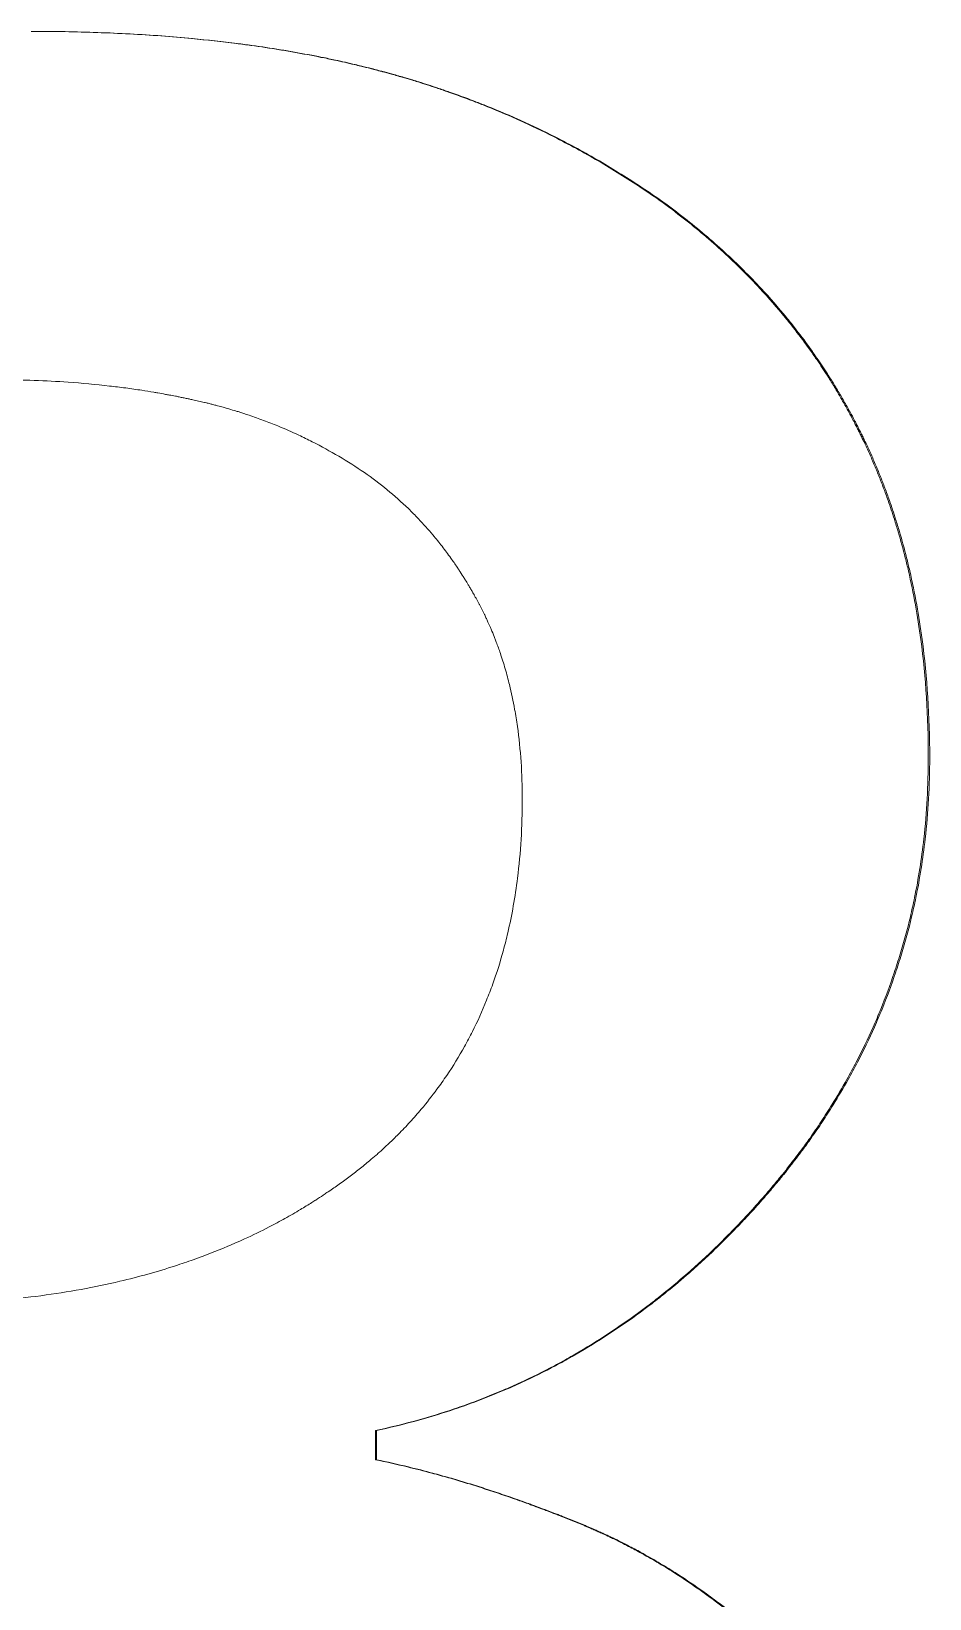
# Model space of a CAD drawing. Header units: millimetres. Extents: x 0 to 8410, y 0 to 5940.
# Drawn here: x 595.969 to 596.716, y 4860.45 to 4861.753 of the extents above; entities that cross this region are included whole.
import ezdxf

# ---------------------------------------------------------------- set-up
doc = ezdxf.new("R2010")
doc.units = ezdxf.units.MM
doc.header["$LTSCALE"] = 10
doc.layers.add('가시적인 것(ISO)', color=3, linetype='Continuous', lineweight=5, true_color=0x00ff00)

msp = doc.modelspace()

# ---------------------------------------------------------------- linework, layer by layer
at = {"layer": '가시적인 것(ISO)'}
for p, q in [((596.4936, 4861.6107), (596.4945, 4861.6107)), ((596.2556, 4860.5896), (596.2564, 4860.5896)), ((596.2564, 4860.5896), (596.2564, 4860.5653)), ((596.2556, 4860.5653), (596.2564, 4860.5653))]:
    msp.add_line(p, q, dxfattribs=at)
for points, knots in [([(595.9694, 4861.7525), (595.9881, 4861.7525), (596.0063, 4861.7522), (596.0242, 4861.7515), (596.0423, 4861.7509), (596.0599, 4861.75), (596.0771, 4861.7487), (596.0858, 4861.748), (596.0943, 4861.7473), (596.1027, 4861.7465), (596.1153, 4861.7453), (596.1277, 4861.744), (596.1399, 4861.7424), (596.144, 4861.7419), (596.148, 4861.7413), (596.152, 4861.7408), (596.16, 4861.7397), (596.1679, 4861.7385), (596.1758, 4861.7372), (596.1797, 4861.7366), (596.1835, 4861.7359), (596.1874, 4861.7352), (596.1951, 4861.7339), (596.2027, 4861.7324), (596.2102, 4861.7309), (596.214, 4861.7302), (596.2177, 4861.7294), (596.2214, 4861.7286), (596.227, 4861.7274), (596.2325, 4861.7261), (596.2379, 4861.7249), (596.2397, 4861.7244), (596.2416, 4861.724), (596.2434, 4861.7236), (596.2461, 4861.7229), (596.2488, 4861.7222), (596.2514, 4861.7216), (596.2523, 4861.7213), (596.2532, 4861.7211), (596.2541, 4861.7209), (596.2559, 4861.7204), (596.2576, 4861.7199), (596.2594, 4861.7195), (596.2603, 4861.7192), (596.2612, 4861.719), (596.2621, 4861.7188), (596.2634, 4861.7184), (596.2647, 4861.7181), (596.266, 4861.7177), (596.2673, 4861.7173), (596.2686, 4861.717), (596.2699, 4861.7166), (596.2717, 4861.7161), (596.2734, 4861.7156), (596.2752, 4861.7151), (596.276, 4861.7149), (596.2769, 4861.7146), (596.2778, 4861.7144), (596.2804, 4861.7136), (596.283, 4861.7128), (596.2855, 4861.7121), (596.2873, 4861.7115), (596.289, 4861.711), (596.2907, 4861.7105), (596.2959, 4861.7089), (596.301, 4861.7072), (596.3061, 4861.7055), (596.3095, 4861.7044), (596.3128, 4861.7032), (596.3162, 4861.702), (596.323, 4861.6997), (596.3296, 4861.6972), (596.3363, 4861.6947), (596.3396, 4861.6934), (596.3429, 4861.6921), (596.3462, 4861.6908), (596.3527, 4861.6882), (596.3593, 4861.6855), (596.3657, 4861.6827), (596.369, 4861.6813), (596.3722, 4861.6799), (596.3754, 4861.6784), (596.385, 4861.6741), (596.3945, 4861.6695), (596.4039, 4861.6648), (596.4101, 4861.6616), (596.4163, 4861.6584), (596.4225, 4861.655), (596.4347, 4861.6484), (596.4468, 4861.6413), (596.4587, 4861.6339), (596.4705, 4861.6265), (596.4821, 4861.6188), (596.4936, 4861.6107)], [0.00178, 0.00178, 0.00178, 0.00178, 0.166667, 0.166667, 0.166667, 0.333333, 0.333333, 0.333333, 0.416667, 0.416667, 0.416667, 0.541667, 0.541667, 0.541667, 0.583333, 0.583333, 0.583333, 0.666667, 0.666667, 0.666667, 0.708333, 0.708333, 0.708333, 0.791667, 0.791667, 0.791667, 0.833333, 0.833333, 0.833333, 0.895833, 0.895833, 0.895833, 0.916667, 0.916667, 0.916667, 0.947917, 0.947917, 0.947917, 0.958333, 0.958333, 0.958333, 0.979167, 0.979167, 0.979167, 0.989583, 0.989583, 0.989583, 1.005208, 1.005208, 1.005208, 1.020833, 1.020833, 1.020833, 1.041667, 1.041667, 1.041667, 1.052083, 1.052083, 1.052083, 1.083333, 1.083333, 1.083333, 1.104167, 1.104167, 1.104167, 1.166667, 1.166667, 1.166667, 1.208333, 1.208333, 1.208333, 1.291667, 1.291667, 1.291667, 1.333333, 1.333333, 1.333333, 1.416667, 1.416667, 1.416667, 1.458333, 1.458333, 1.458333, 1.583333, 1.583333, 1.583333, 1.666667, 1.666667, 1.666667, 1.833333, 1.833333, 1.833333, 2, 2, 2, 2]), ([(595.9694, 4861.7525), (595.9883, 4861.7525), (596.0068, 4861.7522), (596.0248, 4861.7515), (596.0429, 4861.7509), (596.0606, 4861.75), (596.0778, 4861.7487), (596.0865, 4861.748), (596.095, 4861.7473), (596.1034, 4861.7465), (596.116, 4861.7453), (596.1285, 4861.744), (596.1406, 4861.7424), (596.1447, 4861.7419), (596.1487, 4861.7413), (596.1527, 4861.7408), (596.1608, 4861.7397), (596.1687, 4861.7385), (596.1765, 4861.7372), (596.1804, 4861.7366), (596.1843, 4861.7359), (596.1882, 4861.7352), (596.1959, 4861.7339), (596.2035, 4861.7324), (596.211, 4861.7309), (596.2148, 4861.7302), (596.2185, 4861.7294), (596.2222, 4861.7286), (596.2278, 4861.7274), (596.2333, 4861.7261), (596.2387, 4861.7249), (596.2405, 4861.7244), (596.2424, 4861.724), (596.2442, 4861.7236), (596.2469, 4861.7229), (596.2495, 4861.7222), (596.2522, 4861.7216), (596.2531, 4861.7213), (596.254, 4861.7211), (596.2549, 4861.7209), (596.2567, 4861.7204), (596.2584, 4861.7199), (596.2602, 4861.7195), (596.2611, 4861.7192), (596.262, 4861.719), (596.2629, 4861.7188), (596.2642, 4861.7184), (596.2655, 4861.7181), (596.2668, 4861.7177), (596.2681, 4861.7173), (596.2694, 4861.717), (596.2707, 4861.7166), (596.2725, 4861.7161), (596.2742, 4861.7156), (596.276, 4861.7151), (596.2768, 4861.7149), (596.2777, 4861.7146), (596.2786, 4861.7144), (596.2812, 4861.7136), (596.2838, 4861.7128), (596.2864, 4861.7121), (596.2881, 4861.7115), (596.2898, 4861.711), (596.2915, 4861.7105), (596.2967, 4861.7089), (596.3018, 4861.7072), (596.3069, 4861.7055), (596.3103, 4861.7044), (596.3137, 4861.7032), (596.3171, 4861.702), (596.3238, 4861.6997), (596.3305, 4861.6972), (596.3371, 4861.6947), (596.3404, 4861.6934), (596.3437, 4861.6921), (596.347, 4861.6908), (596.3536, 4861.6882), (596.3601, 4861.6855), (596.3666, 4861.6827), (596.3698, 4861.6813), (596.3731, 4861.6799), (596.3763, 4861.6784), (596.3859, 4861.6741), (596.3954, 4861.6695), (596.4048, 4861.6648), (596.411, 4861.6616), (596.4172, 4861.6584), (596.4234, 4861.655), (596.4357, 4861.6484), (596.4477, 4861.6413), (596.4596, 4861.6339), (596.4715, 4861.6265), (596.4831, 4861.6188), (596.4945, 4861.6107)], [0, 0, 0, 0, 0.166667, 0.166667, 0.166667, 0.333333, 0.333333, 0.333333, 0.416667, 0.416667, 0.416667, 0.541667, 0.541667, 0.541667, 0.583333, 0.583333, 0.583333, 0.666667, 0.666667, 0.666667, 0.708333, 0.708333, 0.708333, 0.791667, 0.791667, 0.791667, 0.833333, 0.833333, 0.833333, 0.895833, 0.895833, 0.895833, 0.916667, 0.916667, 0.916667, 0.947917, 0.947917, 0.947917, 0.958333, 0.958333, 0.958333, 0.979167, 0.979167, 0.979167, 0.989583, 0.989583, 0.989583, 1.005208, 1.005208, 1.005208, 1.020833, 1.020833, 1.020833, 1.041667, 1.041667, 1.041667, 1.052083, 1.052083, 1.052083, 1.083333, 1.083333, 1.083333, 1.104167, 1.104167, 1.104167, 1.166667, 1.166667, 1.166667, 1.208333, 1.208333, 1.208333, 1.291667, 1.291667, 1.291667, 1.333333, 1.333333, 1.333333, 1.416667, 1.416667, 1.416667, 1.458333, 1.458333, 1.458333, 1.583333, 1.583333, 1.583333, 1.666667, 1.666667, 1.666667, 1.833333, 1.833333, 1.833333, 2, 2, 2, 2]), ([(596.4936, 4861.6107), (596.5056, 4861.6019), (596.5173, 4861.5928), (596.5284, 4861.5834), (596.5395, 4861.5739), (596.5501, 4861.5642), (596.5603, 4861.5541), (596.5653, 4861.549), (596.5703, 4861.5439), (596.5751, 4861.5387), (596.5824, 4861.5309), (596.5893, 4861.5229), (596.596, 4861.5147), (596.5983, 4861.512), (596.6005, 4861.5092), (596.6026, 4861.5064), (596.607, 4861.5009), (596.6112, 4861.4953), (596.6153, 4861.4896), (596.6174, 4861.4867), (596.6194, 4861.4839), (596.6214, 4861.481), (596.6244, 4861.4766), (596.6273, 4861.4722), (596.6301, 4861.4678), (596.6311, 4861.4663), (596.632, 4861.4649), (596.6329, 4861.4634), (596.6348, 4861.4604), (596.6366, 4861.4574), (596.6385, 4861.4544), (596.6394, 4861.4529), (596.6403, 4861.4514), (596.6411, 4861.4498), (596.6429, 4861.4468), (596.6447, 4861.4437), (596.6464, 4861.4407), (596.6472, 4861.4391), (596.6481, 4861.4376), (596.6489, 4861.436), (596.6502, 4861.4337), (596.6515, 4861.4314), (596.6527, 4861.429), (596.6531, 4861.4283), (596.6535, 4861.4275), (596.6539, 4861.4267), (596.6545, 4861.4255), (596.6551, 4861.4243), (596.6557, 4861.4231), (596.6563, 4861.422), (596.6569, 4861.4208), (596.6575, 4861.4196), (596.6581, 4861.4184), (596.6587, 4861.4172), (596.6593, 4861.416), (596.6599, 4861.4148), (596.6604, 4861.4136), (596.661, 4861.4124), (596.6618, 4861.4108), (596.6625, 4861.4092), (596.6633, 4861.4076), (596.6637, 4861.4068), (596.664, 4861.406), (596.6644, 4861.4052), (596.6655, 4861.4028), (596.6666, 4861.4003), (596.6677, 4861.3979), (596.6684, 4861.3962), (596.6691, 4861.3946), (596.6698, 4861.3929), (596.6712, 4861.3896), (596.6726, 4861.3863), (596.6739, 4861.383), (596.6746, 4861.3813), (596.6753, 4861.3796), (596.6759, 4861.378), (596.6772, 4861.3746), (596.6785, 4861.3712), (596.6797, 4861.3678), (596.6804, 4861.3661), (596.681, 4861.3644), (596.6816, 4861.3627), (596.6834, 4861.3575), (596.6851, 4861.3523), (596.6868, 4861.3471), (596.6879, 4861.3436), (596.689, 4861.3401), (596.69, 4861.3365), (596.6921, 4861.3294), (596.694, 4861.3222), (596.6959, 4861.315), (596.6968, 4861.3113), (596.6977, 4861.3077), (596.6985, 4861.304), (596.7028, 4861.2856), (596.7062, 4861.2666), (596.7088, 4861.247), (596.713, 4861.2157), (596.715, 4861.183), (596.715, 4861.1488)], [0, 0, 0, 0, 0.166667, 0.166667, 0.166667, 0.333333, 0.333333, 0.333333, 0.416667, 0.416667, 0.416667, 0.541667, 0.541667, 0.541667, 0.583333, 0.583333, 0.583333, 0.666667, 0.666667, 0.666667, 0.708333, 0.708333, 0.708333, 0.770833, 0.770833, 0.770833, 0.791667, 0.791667, 0.791667, 0.833333, 0.833333, 0.833333, 0.854167, 0.854167, 0.854167, 0.895833, 0.895833, 0.895833, 0.916667, 0.916667, 0.916667, 0.947917, 0.947917, 0.947917, 0.958333, 0.958333, 0.958333, 0.973958, 0.973958, 0.973958, 0.989583, 0.989583, 0.989583, 1.005208, 1.005208, 1.005208, 1.020833, 1.020833, 1.020833, 1.041667, 1.041667, 1.041667, 1.052083, 1.052083, 1.052083, 1.083333, 1.083333, 1.083333, 1.104167, 1.104167, 1.104167, 1.145833, 1.145833, 1.145833, 1.166667, 1.166667, 1.166667, 1.208333, 1.208333, 1.208333, 1.229167, 1.229167, 1.229167, 1.291667, 1.291667, 1.291667, 1.333333, 1.333333, 1.333333, 1.416667, 1.416667, 1.416667, 1.458333, 1.458333, 1.458333, 1.666667, 1.666667, 1.666667, 2, 2, 2, 2]), ([(596.4945, 4861.6107), (596.5066, 4861.6019), (596.5182, 4861.5928), (596.5294, 4861.5834), (596.5405, 4861.5739), (596.5511, 4861.5642), (596.5613, 4861.5541), (596.5664, 4861.549), (596.5713, 4861.5439), (596.5761, 4861.5387), (596.5834, 4861.5309), (596.5904, 4861.5229), (596.5971, 4861.5147), (596.5993, 4861.512), (596.6015, 4861.5092), (596.6037, 4861.5064), (596.608, 4861.5009), (596.6123, 4861.4953), (596.6164, 4861.4896), (596.6184, 4861.4867), (596.6204, 4861.4839), (596.6224, 4861.481), (596.6254, 4861.4766), (596.6283, 4861.4722), (596.6312, 4861.4678), (596.6321, 4861.4663), (596.6331, 4861.4649), (596.634, 4861.4634), (596.6359, 4861.4604), (596.6377, 4861.4574), (596.6395, 4861.4544), (596.6404, 4861.4529), (596.6413, 4861.4514), (596.6422, 4861.4498), (596.644, 4861.4468), (596.6457, 4861.4437), (596.6475, 4861.4407), (596.6483, 4861.4391), (596.6492, 4861.4376), (596.65, 4861.436), (596.6513, 4861.4337), (596.6525, 4861.4314), (596.6538, 4861.429), (596.6542, 4861.4283), (596.6546, 4861.4275), (596.655, 4861.4267), (596.6556, 4861.4255), (596.6562, 4861.4243), (596.6568, 4861.4231), (596.6574, 4861.422), (596.658, 4861.4208), (596.6586, 4861.4196), (596.6592, 4861.4184), (596.6598, 4861.4172), (596.6604, 4861.416), (596.6609, 4861.4148), (596.6615, 4861.4136), (596.6621, 4861.4124), (596.6629, 4861.4108), (596.6636, 4861.4092), (596.6644, 4861.4076), (596.6648, 4861.4068), (596.6651, 4861.406), (596.6655, 4861.4052), (596.6666, 4861.4028), (596.6677, 4861.4003), (596.6688, 4861.3979), (596.6695, 4861.3962), (596.6702, 4861.3946), (596.6709, 4861.3929), (596.6723, 4861.3896), (596.6737, 4861.3863), (596.675, 4861.383), (596.6757, 4861.3813), (596.6764, 4861.3796), (596.677, 4861.378), (596.6783, 4861.3746), (596.6796, 4861.3712), (596.6808, 4861.3678), (596.6814, 4861.3661), (596.6821, 4861.3644), (596.6827, 4861.3627), (596.6845, 4861.3575), (596.6862, 4861.3523), (596.6879, 4861.3471), (596.689, 4861.3436), (596.6901, 4861.3401), (596.6911, 4861.3365), (596.6932, 4861.3294), (596.6952, 4861.3222), (596.697, 4861.315), (596.6979, 4861.3113), (596.6988, 4861.3077), (596.6996, 4861.304), (596.7039, 4861.2856), (596.7073, 4861.2666), (596.7099, 4861.247), (596.7141, 4861.2157), (596.7162, 4861.183), (596.7162, 4861.1488)], [0, 0, 0, 0, 0.166667, 0.166667, 0.166667, 0.333333, 0.333333, 0.333333, 0.416667, 0.416667, 0.416667, 0.541667, 0.541667, 0.541667, 0.583333, 0.583333, 0.583333, 0.666667, 0.666667, 0.666667, 0.708333, 0.708333, 0.708333, 0.770833, 0.770833, 0.770833, 0.791667, 0.791667, 0.791667, 0.833333, 0.833333, 0.833333, 0.854167, 0.854167, 0.854167, 0.895833, 0.895833, 0.895833, 0.916667, 0.916667, 0.916667, 0.947917, 0.947917, 0.947917, 0.958333, 0.958333, 0.958333, 0.973958, 0.973958, 0.973958, 0.989583, 0.989583, 0.989583, 1.005208, 1.005208, 1.005208, 1.020833, 1.020833, 1.020833, 1.041667, 1.041667, 1.041667, 1.052083, 1.052083, 1.052083, 1.083333, 1.083333, 1.083333, 1.104167, 1.104167, 1.104167, 1.145833, 1.145833, 1.145833, 1.166667, 1.166667, 1.166667, 1.208333, 1.208333, 1.208333, 1.229167, 1.229167, 1.229167, 1.291667, 1.291667, 1.291667, 1.333333, 1.333333, 1.333333, 1.416667, 1.416667, 1.416667, 1.458333, 1.458333, 1.458333, 1.666667, 1.666667, 1.666667, 2, 2, 2, 2]), ([(596.2463, 4861.3858), (596.2394, 4861.3905), (596.2323, 4861.395), (596.225, 4861.3993), (596.2178, 4861.4035), (596.2105, 4861.4076), (596.203, 4861.4114), (596.1993, 4861.4133), (596.1955, 4861.4151), (596.1917, 4861.4169), (596.186, 4861.4195), (596.1802, 4861.4221), (596.1743, 4861.4245), (596.1724, 4861.4253), (596.1704, 4861.4261), (596.1684, 4861.4268), (596.1645, 4861.4284), (596.1605, 4861.4299), (596.1565, 4861.4313), (596.1545, 4861.432), (596.1525, 4861.4327), (596.1505, 4861.4334), (596.1475, 4861.4344), (596.1444, 4861.4354), (596.1414, 4861.4364), (596.1403, 4861.4367), (596.1393, 4861.437), (596.1383, 4861.4373), (596.1362, 4861.4379), (596.1342, 4861.4385), (596.1321, 4861.4391), (596.1311, 4861.4394), (596.13, 4861.4397), (596.129, 4861.44), (596.1274, 4861.4404), (596.1259, 4861.4409), (596.1243, 4861.4413), (596.1238, 4861.4414), (596.1233, 4861.4416), (596.1228, 4861.4417), (596.1217, 4861.442), (596.1207, 4861.4423), (596.1196, 4861.4425), (596.1191, 4861.4427), (596.1186, 4861.4428), (596.118, 4861.4429), (596.117, 4861.4432), (596.1159, 4861.4435), (596.1149, 4861.4437), (596.1143, 4861.4438), (596.1138, 4861.444), (596.1133, 4861.4441), (596.1125, 4861.4443), (596.1117, 4861.4445), (596.1109, 4861.4447), (596.1101, 4861.4448), (596.1093, 4861.445), (596.1085, 4861.4452), (596.1077, 4861.4454), (596.1069, 4861.4456), (596.1061, 4861.4458), (596.1053, 4861.4459), (596.1045, 4861.4461), (596.1037, 4861.4463), (596.1026, 4861.4465), (596.1016, 4861.4467), (596.1005, 4861.447), (596.1, 4861.4471), (596.0994, 4861.4472), (596.0989, 4861.4473), (596.0978, 4861.4475), (596.0967, 4861.4478), (596.0957, 4861.448), (596.0951, 4861.4481), (596.0946, 4861.4482), (596.094, 4861.4483), (596.093, 4861.4485), (596.0919, 4861.4488), (596.0908, 4861.449), (596.0903, 4861.4491), (596.0897, 4861.4492), (596.0892, 4861.4493), (596.0876, 4861.4496), (596.0859, 4861.4499), (596.0843, 4861.4502), (596.0832, 4861.4504), (596.0821, 4861.4506), (596.081, 4861.4508), (596.0788, 4861.4512), (596.0767, 4861.4516), (596.0745, 4861.452), (596.0734, 4861.4522), (596.0723, 4861.4524), (596.0712, 4861.4526), (596.0679, 4861.4531), (596.0646, 4861.4536), (596.0612, 4861.4542), (596.059, 4861.4545), (596.0568, 4861.4548), (596.0546, 4861.4551), (596.0501, 4861.4558), (596.0456, 4861.4564), (596.0411, 4861.4569), (596.0389, 4861.4572), (596.0366, 4861.4575), (596.0344, 4861.4577), (596.0231, 4861.459), (596.0116, 4861.4601), (596, 4861.4609), (595.9814, 4861.4622), (595.9625, 4861.4628), (595.9431, 4861.4628)], [0, 0, 0, 0, 0.166667, 0.166667, 0.166667, 0.333333, 0.333333, 0.333333, 0.416667, 0.416667, 0.416667, 0.541667, 0.541667, 0.541667, 0.583333, 0.583333, 0.583333, 0.666667, 0.666667, 0.666667, 0.708333, 0.708333, 0.708333, 0.770833, 0.770833, 0.770833, 0.791667, 0.791667, 0.791667, 0.833333, 0.833333, 0.833333, 0.854167, 0.854167, 0.854167, 0.885417, 0.885417, 0.885417, 0.895833, 0.895833, 0.895833, 0.916667, 0.916667, 0.916667, 0.927083, 0.927083, 0.927083, 0.947917, 0.947917, 0.947917, 0.958333, 0.958333, 0.958333, 0.973958, 0.973958, 0.973958, 0.989583, 0.989583, 0.989583, 1.005208, 1.005208, 1.005208, 1.020833, 1.020833, 1.020833, 1.041667, 1.041667, 1.041667, 1.052083, 1.052083, 1.052083, 1.072917, 1.072917, 1.072917, 1.083333, 1.083333, 1.083333, 1.104167, 1.104167, 1.104167, 1.114583, 1.114583, 1.114583, 1.145833, 1.145833, 1.145833, 1.166667, 1.166667, 1.166667, 1.208333, 1.208333, 1.208333, 1.229167, 1.229167, 1.229167, 1.291667, 1.291667, 1.291667, 1.333333, 1.333333, 1.333333, 1.416667, 1.416667, 1.416667, 1.458333, 1.458333, 1.458333, 1.666667, 1.666667, 1.666667, 2, 2, 2, 2]), ([(596.3775, 4861.1143), (596.3775, 4861.1249), (596.3772, 4861.1352), (596.3765, 4861.1453), (596.3758, 4861.1554), (596.3748, 4861.1652), (596.3735, 4861.1748), (596.3728, 4861.1796), (596.3721, 4861.1843), (596.3712, 4861.1889), (596.37, 4861.1959), (596.3685, 4861.2028), (596.3669, 4861.2095), (596.3663, 4861.2117), (596.3658, 4861.2139), (596.3652, 4861.2161), (596.364, 4861.2205), (596.3627, 4861.2249), (596.3614, 4861.2291), (596.3607, 4861.2313), (596.36, 4861.2334), (596.3593, 4861.2355), (596.3582, 4861.2387), (596.3571, 4861.2418), (596.3559, 4861.2449), (596.3556, 4861.2459), (596.3552, 4861.2469), (596.3548, 4861.248), (596.354, 4861.25), (596.3531, 4861.252), (596.3523, 4861.254), (596.3519, 4861.255), (596.3515, 4861.256), (596.351, 4861.257), (596.3504, 4861.2585), (596.3497, 4861.26), (596.349, 4861.2615), (596.3488, 4861.262), (596.3486, 4861.2625), (596.3484, 4861.263), (596.3479, 4861.264), (596.3475, 4861.2649), (596.347, 4861.2659), (596.3468, 4861.2664), (596.3465, 4861.2669), (596.3463, 4861.2674), (596.346, 4861.2681), (596.3456, 4861.2688), (596.3452, 4861.2696), (596.3449, 4861.2703), (596.3445, 4861.271), (596.3442, 4861.2717), (596.3438, 4861.2724), (596.3434, 4861.2732), (596.3431, 4861.2739), (596.3427, 4861.2746), (596.3423, 4861.2753), (596.342, 4861.276), (596.3416, 4861.2767), (596.3412, 4861.2774), (596.3408, 4861.2781), (596.3404, 4861.2788), (596.3401, 4861.2795), (596.3397, 4861.2802), (596.3393, 4861.2809), (596.3389, 4861.2816), (596.3385, 4861.2823), (596.3381, 4861.283), (596.3377, 4861.2837), (596.3374, 4861.2844), (596.3368, 4861.2853), (596.3363, 4861.2863), (596.3358, 4861.2872), (596.3355, 4861.2876), (596.3353, 4861.2881), (596.335, 4861.2885), (596.3345, 4861.2895), (596.3339, 4861.2904), (596.3334, 4861.2913), (596.3331, 4861.2917), (596.3329, 4861.2922), (596.3326, 4861.2926), (596.3318, 4861.294), (596.331, 4861.2953), (596.3301, 4861.2966), (596.3296, 4861.2975), (596.329, 4861.2984), (596.3285, 4861.2993), (596.3274, 4861.301), (596.3262, 4861.3028), (596.3251, 4861.3045), (596.3245, 4861.3054), (596.324, 4861.3062), (596.3234, 4861.3071), (596.3217, 4861.3097), (596.3199, 4861.3122), (596.3181, 4861.3147), (596.3169, 4861.3163), (596.3157, 4861.318), (596.3145, 4861.3196), (596.3121, 4861.3229), (596.3096, 4861.3261), (596.3071, 4861.3292), (596.3058, 4861.3308), (596.3045, 4861.3324), (596.3032, 4861.3339), (596.2993, 4861.3385), (596.2954, 4861.343), (596.2912, 4861.3473), (596.2885, 4861.3502), (596.2857, 4861.353), (596.2829, 4861.3558), (596.2772, 4861.3613), (596.2713, 4861.3665), (596.2652, 4861.3715), (596.2591, 4861.3766), (596.2528, 4861.3813), (596.2463, 4861.3858)], [0, 0, 0, 0, 0.166667, 0.166667, 0.166667, 0.333333, 0.333333, 0.333333, 0.416667, 0.416667, 0.416667, 0.541667, 0.541667, 0.541667, 0.583333, 0.583333, 0.583333, 0.666667, 0.666667, 0.666667, 0.708333, 0.708333, 0.708333, 0.770833, 0.770833, 0.770833, 0.791667, 0.791667, 0.791667, 0.833333, 0.833333, 0.833333, 0.854167, 0.854167, 0.854167, 0.885417, 0.885417, 0.885417, 0.895833, 0.895833, 0.895833, 0.916667, 0.916667, 0.916667, 0.927083, 0.927083, 0.927083, 0.942708, 0.942708, 0.942708, 0.958333, 0.958333, 0.958333, 0.973958, 0.973958, 0.973958, 0.989583, 0.989583, 0.989583, 1.005208, 1.005208, 1.005208, 1.020833, 1.020833, 1.020833, 1.036458, 1.036458, 1.036458, 1.052083, 1.052083, 1.052083, 1.072917, 1.072917, 1.072917, 1.083333, 1.083333, 1.083333, 1.104167, 1.104167, 1.104167, 1.114583, 1.114583, 1.114583, 1.145833, 1.145833, 1.145833, 1.166667, 1.166667, 1.166667, 1.208333, 1.208333, 1.208333, 1.229167, 1.229167, 1.229167, 1.291667, 1.291667, 1.291667, 1.333333, 1.333333, 1.333333, 1.416667, 1.416667, 1.416667, 1.458333, 1.458333, 1.458333, 1.583333, 1.583333, 1.583333, 1.666667, 1.666667, 1.666667, 1.833333, 1.833333, 1.833333, 2, 2, 2, 2]), ([(596.715, 4861.1488), (596.715, 4861.1258), (596.7138, 4861.1033), (596.7113, 4861.0813), (596.7094, 4861.0648), (596.7069, 4861.0485), (596.7036, 4861.0325), (596.7025, 4861.0272), (596.7013, 4861.0219), (596.7001, 4861.0166), (596.6976, 4861.0061), (596.6948, 4860.9957), (596.6916, 4860.9854), (596.6901, 4860.9802), (596.6884, 4860.9751), (596.6867, 4860.97), (596.6833, 4860.9598), (596.6795, 4860.9497), (596.6755, 4860.9398), (596.6735, 4860.9348), (596.6714, 4860.9298), (596.6692, 4860.9249), (596.6648, 4860.9151), (596.6601, 4860.9054), (596.6551, 4860.8958), (596.6526, 4860.891), (596.65, 4860.8862), (596.6474, 4860.8814), (596.6434, 4860.8743), (596.6393, 4860.8673), (596.6349, 4860.8603), (596.6335, 4860.858), (596.632, 4860.8556), (596.6305, 4860.8533), (596.6276, 4860.8487), (596.6245, 4860.8441), (596.6214, 4860.8395), (596.6198, 4860.8373), (596.6183, 4860.835), (596.6167, 4860.8327), (596.6143, 4860.8293), (596.6118, 4860.8259), (596.6093, 4860.8225), (596.6085, 4860.8214), (596.6077, 4860.8203), (596.6068, 4860.8192), (596.6051, 4860.8169), (596.6034, 4860.8147), (596.6017, 4860.8125), (596.6009, 4860.8114), (596.6, 4860.8103), (596.5991, 4860.8092), (596.5974, 4860.8069), (596.5956, 4860.8047), (596.5939, 4860.8025), (596.593, 4860.8014), (596.5921, 4860.8003), (596.5912, 4860.7992), (596.5898, 4860.7976), (596.5885, 4860.7959), (596.5871, 4860.7943), (596.5857, 4860.7927), (596.5844, 4860.791), (596.583, 4860.7894), (596.5816, 4860.7878), (596.5802, 4860.7861), (596.5788, 4860.7845), (596.5774, 4860.7829), (596.576, 4860.7813), (596.5745, 4860.7797), (596.5726, 4860.7775), (596.5707, 4860.7754), (596.5688, 4860.7733), (596.5679, 4860.7723), (596.5669, 4860.7712), (596.566, 4860.7702), (596.5641, 4860.7681), (596.5621, 4860.766), (596.5602, 4860.764), (596.5592, 4860.763), (596.5583, 4860.762), (596.5573, 4860.7609), (596.5554, 4860.7589), (596.5534, 4860.7569), (596.5515, 4860.7549), (596.5505, 4860.7539), (596.5495, 4860.7529), (596.5485, 4860.7519), (596.5456, 4860.7489), (596.5426, 4860.746), (596.5397, 4860.7431), (596.5377, 4860.7412), (596.5357, 4860.7392), (596.5337, 4860.7373), (596.5297, 4860.7335), (596.5257, 4860.7298), (596.5216, 4860.7261), (596.5196, 4860.7243), (596.5175, 4860.7225), (596.5155, 4860.7207), (596.5093, 4860.7153), (596.5031, 4860.7101), (596.4968, 4860.705), (596.4926, 4860.7016), (596.4884, 4860.6982), (596.4842, 4860.695), (596.4756, 4860.6884), (596.467, 4860.6822), (596.4582, 4860.6762), (596.4539, 4860.6732), (596.4495, 4860.6703), (596.445, 4860.6674), (596.4361, 4860.6617), (596.4271, 4860.6562), (596.418, 4860.651), (596.4134, 4860.6484), (596.4088, 4860.6459), (596.4042, 4860.6434), (596.3949, 4860.6385), (596.3855, 4860.6338), (596.376, 4860.6295), (596.3712, 4860.6273), (596.3664, 4860.6251), (596.3616, 4860.6231), (596.3471, 4860.6169), (596.3324, 4860.6113), (596.3173, 4860.6063), (596.2972, 4860.5997), (596.2767, 4860.5941), (596.2556, 4860.5896)], [0, 0, 0, 0, 0.166667, 0.166667, 0.166667, 0.291667, 0.291667, 0.291667, 0.333333, 0.333333, 0.333333, 0.416667, 0.416667, 0.416667, 0.458333, 0.458333, 0.458333, 0.541667, 0.541667, 0.541667, 0.583333, 0.583333, 0.583333, 0.666667, 0.666667, 0.666667, 0.708333, 0.708333, 0.708333, 0.770833, 0.770833, 0.770833, 0.791667, 0.791667, 0.791667, 0.833333, 0.833333, 0.833333, 0.854167, 0.854167, 0.854167, 0.885417, 0.885417, 0.885417, 0.895833, 0.895833, 0.895833, 0.916667, 0.916667, 0.916667, 0.927083, 0.927083, 0.927083, 0.947917, 0.947917, 0.947917, 0.958333, 0.958333, 0.958333, 0.973958, 0.973958, 0.973958, 0.989583, 0.989583, 0.989583, 1.005208, 1.005208, 1.005208, 1.020833, 1.020833, 1.020833, 1.041667, 1.041667, 1.041667, 1.052083, 1.052083, 1.052083, 1.072917, 1.072917, 1.072917, 1.083333, 1.083333, 1.083333, 1.104167, 1.104167, 1.104167, 1.114583, 1.114583, 1.114583, 1.145833, 1.145833, 1.145833, 1.166667, 1.166667, 1.166667, 1.208333, 1.208333, 1.208333, 1.229167, 1.229167, 1.229167, 1.291667, 1.291667, 1.291667, 1.333333, 1.333333, 1.333333, 1.416667, 1.416667, 1.416667, 1.458333, 1.458333, 1.458333, 1.541667, 1.541667, 1.541667, 1.583333, 1.583333, 1.583333, 1.666667, 1.666667, 1.666667, 1.708333, 1.708333, 1.708333, 1.833333, 1.833333, 1.833333, 2, 2, 2, 2]), ([(596.7162, 4861.1488), (596.7162, 4861.1258), (596.7149, 4861.1033), (596.7124, 4861.0813), (596.7105, 4861.0648), (596.708, 4861.0485), (596.7047, 4861.0325), (596.7036, 4861.0272), (596.7024, 4861.0219), (596.7012, 4861.0166), (596.6987, 4861.0061), (596.6959, 4860.9957), (596.6927, 4860.9854), (596.6912, 4860.9802), (596.6895, 4860.9751), (596.6878, 4860.97), (596.6844, 4860.9598), (596.6806, 4860.9497), (596.6766, 4860.9398), (596.6745, 4860.9348), (596.6724, 4860.9298), (596.6703, 4860.9249), (596.6659, 4860.9151), (596.6612, 4860.9054), (596.6562, 4860.8958), (596.6537, 4860.891), (596.6511, 4860.8862), (596.6485, 4860.8814), (596.6445, 4860.8743), (596.6403, 4860.8673), (596.636, 4860.8603), (596.6345, 4860.858), (596.6331, 4860.8556), (596.6316, 4860.8533), (596.6286, 4860.8487), (596.6256, 4860.8441), (596.6225, 4860.8395), (596.6209, 4860.8373), (596.6193, 4860.835), (596.6177, 4860.8327), (596.6153, 4860.8293), (596.6129, 4860.8259), (596.6104, 4860.8225), (596.6095, 4860.8214), (596.6087, 4860.8203), (596.6079, 4860.8192), (596.6062, 4860.8169), (596.6045, 4860.8147), (596.6028, 4860.8125), (596.6019, 4860.8114), (596.601, 4860.8103), (596.6002, 4860.8092), (596.5984, 4860.8069), (596.5967, 4860.8047), (596.5949, 4860.8025), (596.594, 4860.8014), (596.5931, 4860.8003), (596.5922, 4860.7992), (596.5909, 4860.7976), (596.5895, 4860.7959), (596.5881, 4860.7943), (596.5868, 4860.7927), (596.5854, 4860.791), (596.584, 4860.7894), (596.5826, 4860.7878), (596.5812, 4860.7861), (596.5798, 4860.7845), (596.5784, 4860.7829), (596.577, 4860.7813), (596.5756, 4860.7797), (596.5737, 4860.7775), (596.5718, 4860.7754), (596.5699, 4860.7733), (596.5689, 4860.7723), (596.568, 4860.7712), (596.567, 4860.7702), (596.5651, 4860.7681), (596.5632, 4860.766), (596.5612, 4860.764), (596.5603, 4860.763), (596.5593, 4860.762), (596.5583, 4860.7609), (596.5564, 4860.7589), (596.5544, 4860.7569), (596.5525, 4860.7549), (596.5515, 4860.7539), (596.5505, 4860.7529), (596.5495, 4860.7519), (596.5466, 4860.7489), (596.5436, 4860.746), (596.5407, 4860.7431), (596.5387, 4860.7412), (596.5367, 4860.7392), (596.5347, 4860.7373), (596.5307, 4860.7335), (596.5266, 4860.7298), (596.5226, 4860.7261), (596.5205, 4860.7243), (596.5185, 4860.7225), (596.5164, 4860.7207), (596.5103, 4860.7153), (596.5041, 4860.7101), (596.4978, 4860.705), (596.4936, 4860.7016), (596.4894, 4860.6982), (596.4851, 4860.695), (596.4766, 4860.6884), (596.468, 4860.6822), (596.4592, 4860.6762), (596.4548, 4860.6732), (596.4504, 4860.6703), (596.4459, 4860.6674), (596.437, 4860.6617), (596.428, 4860.6562), (596.4189, 4860.651), (596.4143, 4860.6484), (596.4097, 4860.6459), (596.4051, 4860.6434), (596.3958, 4860.6385), (596.3864, 4860.6338), (596.3769, 4860.6295), (596.3721, 4860.6273), (596.3673, 4860.6251), (596.3625, 4860.6231), (596.348, 4860.6169), (596.3332, 4860.6113), (596.3182, 4860.6063), (596.2981, 4860.5997), (596.2775, 4860.5941), (596.2564, 4860.5896)], [0, 0, 0, 0, 0.166667, 0.166667, 0.166667, 0.291667, 0.291667, 0.291667, 0.333333, 0.333333, 0.333333, 0.416667, 0.416667, 0.416667, 0.458333, 0.458333, 0.458333, 0.541667, 0.541667, 0.541667, 0.583333, 0.583333, 0.583333, 0.666667, 0.666667, 0.666667, 0.708333, 0.708333, 0.708333, 0.770833, 0.770833, 0.770833, 0.791667, 0.791667, 0.791667, 0.833333, 0.833333, 0.833333, 0.854167, 0.854167, 0.854167, 0.885417, 0.885417, 0.885417, 0.895833, 0.895833, 0.895833, 0.916667, 0.916667, 0.916667, 0.927083, 0.927083, 0.927083, 0.947917, 0.947917, 0.947917, 0.958333, 0.958333, 0.958333, 0.973958, 0.973958, 0.973958, 0.989583, 0.989583, 0.989583, 1.005208, 1.005208, 1.005208, 1.020833, 1.020833, 1.020833, 1.041667, 1.041667, 1.041667, 1.052083, 1.052083, 1.052083, 1.072917, 1.072917, 1.072917, 1.083333, 1.083333, 1.083333, 1.104167, 1.104167, 1.104167, 1.114583, 1.114583, 1.114583, 1.145833, 1.145833, 1.145833, 1.166667, 1.166667, 1.166667, 1.208333, 1.208333, 1.208333, 1.229167, 1.229167, 1.229167, 1.291667, 1.291667, 1.291667, 1.333333, 1.333333, 1.333333, 1.416667, 1.416667, 1.416667, 1.458333, 1.458333, 1.458333, 1.541667, 1.541667, 1.541667, 1.583333, 1.583333, 1.583333, 1.666667, 1.666667, 1.666667, 1.708333, 1.708333, 1.708333, 1.833333, 1.833333, 1.833333, 2, 2, 2, 2]), ([(595.8703, 4860.695), (595.8953, 4860.695), (595.9195, 4860.696), (595.9429, 4860.6979), (595.9663, 4860.6999), (595.9889, 4860.7029), (596.0108, 4860.7069), (596.0217, 4860.7089), (596.0325, 4860.7111), (596.043, 4860.7136), (596.0588, 4860.7173), (596.0742, 4860.7216), (596.0892, 4860.7265), (596.0941, 4860.7281), (596.0991, 4860.7298), (596.104, 4860.7315), (596.1138, 4860.735), (596.1233, 4860.7387), (596.1327, 4860.7427), (596.1374, 4860.7447), (596.1421, 4860.7467), (596.1467, 4860.7488), (596.1536, 4860.752), (596.1604, 4860.7553), (596.1671, 4860.7588), (596.1693, 4860.7599), (596.1715, 4860.7611), (596.1737, 4860.7623), (596.1781, 4860.7646), (596.1825, 4860.767), (596.1868, 4860.7695), (596.1889, 4860.7708), (596.1911, 4860.772), (596.1932, 4860.7733), (596.1964, 4860.7752), (596.1996, 4860.7772), (596.2027, 4860.7791), (596.2038, 4860.7798), (596.2048, 4860.7805), (596.2059, 4860.7811), (596.2079, 4860.7825), (596.21, 4860.7838), (596.2121, 4860.7852), (596.2131, 4860.7859), (596.2141, 4860.7866), (596.2151, 4860.7873), (596.2167, 4860.7883), (596.2182, 4860.7893), (596.2197, 4860.7904), (596.2213, 4860.7914), (596.2228, 4860.7925), (596.2243, 4860.7936), (596.2258, 4860.7947), (596.2273, 4860.7957), (596.2288, 4860.7968), (596.2303, 4860.7979), (596.2318, 4860.799), (596.2333, 4860.8001), (596.2347, 4860.8012), (596.2362, 4860.8023), (596.2377, 4860.8035), (596.2391, 4860.8046), (596.2406, 4860.8057), (596.242, 4860.8069), (596.2435, 4860.808), (596.2449, 4860.8091), (596.2463, 4860.8103), (596.2477, 4860.8115), (596.2492, 4860.8126), (596.2506, 4860.8138), (596.2524, 4860.8154), (596.2543, 4860.8169), (596.2561, 4860.8185), (596.257, 4860.8193), (596.2579, 4860.8201), (596.2588, 4860.8209), (596.2606, 4860.8225), (596.2624, 4860.8241), (596.2641, 4860.8258), (596.265, 4860.8266), (596.2659, 4860.8274), (596.2667, 4860.8282), (596.2694, 4860.8307), (596.2719, 4860.8332), (596.2744, 4860.8357), (596.2761, 4860.8374), (596.2778, 4860.8391), (596.2794, 4860.8408), (596.2827, 4860.8443), (596.2859, 4860.8478), (596.289, 4860.8513), (596.2905, 4860.8531), (596.2921, 4860.8549), (596.2936, 4860.8567), (596.2981, 4860.8621), (596.3025, 4860.8676), (596.3066, 4860.8732), (596.3094, 4860.877), (596.3121, 4860.8808), (596.3147, 4860.8847), (596.32, 4860.8925), (596.3249, 4860.9005), (596.3295, 4860.9087), (596.3317, 4860.9128), (596.3339, 4860.917), (596.3361, 4860.9212), (596.3403, 4860.9296), (596.3443, 4860.9383), (596.3478, 4860.9472), (596.3496, 4860.9516), (596.3514, 4860.9561), (596.353, 4860.9607), (596.3563, 4860.9698), (596.3592, 4860.9792), (596.3618, 4860.9887), (596.3631, 4860.9935), (596.3644, 4860.9983), (596.3655, 4861.0032), (596.3689, 4861.0179), (596.3716, 4861.0331), (596.3736, 4861.0488), (596.3762, 4861.0698), (596.3775, 4861.0916), (596.3775, 4861.1143)], [0, 0, 0, 0, 0.166667, 0.166667, 0.166667, 0.333333, 0.333333, 0.333333, 0.416667, 0.416667, 0.416667, 0.541667, 0.541667, 0.541667, 0.583333, 0.583333, 0.583333, 0.666667, 0.666667, 0.666667, 0.708333, 0.708333, 0.708333, 0.770833, 0.770833, 0.770833, 0.791667, 0.791667, 0.791667, 0.833333, 0.833333, 0.833333, 0.854167, 0.854167, 0.854167, 0.885417, 0.885417, 0.885417, 0.895833, 0.895833, 0.895833, 0.916667, 0.916667, 0.916667, 0.927083, 0.927083, 0.927083, 0.942708, 0.942708, 0.942708, 0.958333, 0.958333, 0.958333, 0.973958, 0.973958, 0.973958, 0.989583, 0.989583, 0.989583, 1.005208, 1.005208, 1.005208, 1.020833, 1.020833, 1.020833, 1.036458, 1.036458, 1.036458, 1.052083, 1.052083, 1.052083, 1.072917, 1.072917, 1.072917, 1.083333, 1.083333, 1.083333, 1.104167, 1.104167, 1.104167, 1.114583, 1.114583, 1.114583, 1.145833, 1.145833, 1.145833, 1.166667, 1.166667, 1.166667, 1.208333, 1.208333, 1.208333, 1.229167, 1.229167, 1.229167, 1.291667, 1.291667, 1.291667, 1.333333, 1.333333, 1.333333, 1.416667, 1.416667, 1.416667, 1.458333, 1.458333, 1.458333, 1.541667, 1.541667, 1.541667, 1.583333, 1.583333, 1.583333, 1.666667, 1.666667, 1.666667, 1.708333, 1.708333, 1.708333, 1.833333, 1.833333, 1.833333, 2, 2, 2, 2]), ([(596.2556, 4860.5896), (596.2556, 4860.5862), (596.2556, 4860.5829), (596.2556, 4860.5795), (596.2556, 4860.5748), (596.2556, 4860.57), (596.2556, 4860.5653)], [0, 0, 0, 0, 0.001012966, 0.001012966, 0.001012966, 0.002431118, 0.002431118, 0.002431118, 0.002431118]), ([(596.2556, 4860.5653), (596.2643, 4860.5635), (596.2732, 4860.5615), (596.2821, 4860.5593), (596.2889, 4860.5577), (596.2956, 4860.556), (596.3024, 4860.5541), (596.3047, 4860.5535), (596.307, 4860.5529), (596.3093, 4860.5522), (596.3139, 4860.551), (596.3185, 4860.5497), (596.3231, 4860.5483), (596.3254, 4860.5476), (596.3277, 4860.5469), (596.3301, 4860.5462), (596.3347, 4860.5448), (596.3394, 4860.5433), (596.3441, 4860.5418), (596.3464, 4860.541), (596.3488, 4860.5403), (596.3512, 4860.5395), (596.3559, 4860.5379), (596.3607, 4860.5363), (596.3654, 4860.5347), (596.3678, 4860.5339), (596.3702, 4860.533), (596.3726, 4860.5322), (596.3762, 4860.5309), (596.3798, 4860.5296), (596.3835, 4860.5283), (596.3847, 4860.5278), (596.3859, 4860.5274), (596.3871, 4860.5269), (596.3895, 4860.5261), (596.392, 4860.5251), (596.3944, 4860.5242), (596.3956, 4860.5238), (596.3969, 4860.5233), (596.3981, 4860.5228), (596.3999, 4860.5221), (596.4018, 4860.5214), (596.4036, 4860.5207), (596.4042, 4860.5205), (596.4048, 4860.5202), (596.4055, 4860.52), (596.4067, 4860.5195), (596.4079, 4860.5191), (596.4091, 4860.5186), (596.4098, 4860.5183), (596.4104, 4860.5181), (596.411, 4860.5178), (596.4119, 4860.5175), (596.4129, 4860.5171), (596.4138, 4860.5167), (596.4147, 4860.5164), (596.4156, 4860.516), (596.4166, 4860.5156), (596.4175, 4860.5153), (596.4184, 4860.5149), (596.4194, 4860.5145), (596.4203, 4860.5141), (596.4212, 4860.5138), (596.4222, 4860.5134), (596.4231, 4860.513), (596.424, 4860.5126), (596.425, 4860.5123), (596.4259, 4860.5119), (596.4268, 4860.5115), (596.4278, 4860.5111), (596.4287, 4860.5107), (596.4296, 4860.5103), (596.4305, 4860.5099), (596.4315, 4860.5095), (596.4324, 4860.5091), (596.4333, 4860.5087), (596.4346, 4860.5082), (596.4358, 4860.5077), (596.437, 4860.5071), (596.4377, 4860.5068), (596.4383, 4860.5066), (596.4389, 4860.5063), (596.4401, 4860.5058), (596.4413, 4860.5052), (596.4426, 4860.5046), (596.4432, 4860.5044), (596.4438, 4860.5041), (596.4444, 4860.5038), (596.4462, 4860.5029), (596.4481, 4860.5021), (596.4499, 4860.5012), (596.4511, 4860.5006), (596.4523, 4860.5001), (596.4536, 4860.4995), (596.456, 4860.4983), (596.4584, 4860.4971), (596.4608, 4860.4959), (596.462, 4860.4952), (596.4632, 4860.4946), (596.4644, 4860.494), (596.4681, 4860.4921), (596.4717, 4860.4902), (596.4752, 4860.4883), (596.4776, 4860.4869), (596.48, 4860.4856), (596.4824, 4860.4843), (596.4871, 4860.4816), (596.4918, 4860.4788), (596.4965, 4860.4759), (596.4988, 4860.4745), (596.5012, 4860.473), (596.5035, 4860.4715), (596.5105, 4860.4671), (596.5174, 4860.4625), (596.5242, 4860.4577), (596.5288, 4860.4545), (596.5333, 4860.4512), (596.5378, 4860.4478), (596.5468, 4860.441), (596.5556, 4860.434), (596.5644, 4860.4265), (596.5731, 4860.4191), (596.5817, 4860.4113), (596.5902, 4860.4032)], [0, 0, 0, 0, 0.166667, 0.166667, 0.166667, 0.291667, 0.291667, 0.291667, 0.333333, 0.333333, 0.333333, 0.416667, 0.416667, 0.416667, 0.458333, 0.458333, 0.458333, 0.541667, 0.541667, 0.541667, 0.583333, 0.583333, 0.583333, 0.666667, 0.666667, 0.666667, 0.708333, 0.708333, 0.708333, 0.770833, 0.770833, 0.770833, 0.791667, 0.791667, 0.791667, 0.833333, 0.833333, 0.833333, 0.854167, 0.854167, 0.854167, 0.885417, 0.885417, 0.885417, 0.895833, 0.895833, 0.895833, 0.916667, 0.916667, 0.916667, 0.927083, 0.927083, 0.927083, 0.942708, 0.942708, 0.942708, 0.958333, 0.958333, 0.958333, 0.973958, 0.973958, 0.973958, 0.989583, 0.989583, 0.989583, 1.005208, 1.005208, 1.005208, 1.020833, 1.020833, 1.020833, 1.036458, 1.036458, 1.036458, 1.052083, 1.052083, 1.052083, 1.072917, 1.072917, 1.072917, 1.083333, 1.083333, 1.083333, 1.104167, 1.104167, 1.104167, 1.114583, 1.114583, 1.114583, 1.145833, 1.145833, 1.145833, 1.166667, 1.166667, 1.166667, 1.208333, 1.208333, 1.208333, 1.229167, 1.229167, 1.229167, 1.291667, 1.291667, 1.291667, 1.333333, 1.333333, 1.333333, 1.416667, 1.416667, 1.416667, 1.458333, 1.458333, 1.458333, 1.583333, 1.583333, 1.583333, 1.666667, 1.666667, 1.666667, 1.833333, 1.833333, 1.833333, 2, 2, 2, 2]), ([(596.2564, 4860.5653), (596.2652, 4860.5635), (596.274, 4860.5615), (596.283, 4860.5593), (596.2897, 4860.5577), (596.2965, 4860.556), (596.3033, 4860.5541), (596.3056, 4860.5535), (596.3078, 4860.5529), (596.3101, 4860.5522), (596.3147, 4860.551), (596.3193, 4860.5497), (596.3239, 4860.5483), (596.3263, 4860.5476), (596.3286, 4860.5469), (596.3309, 4860.5462), (596.3356, 4860.5448), (596.3403, 4860.5433), (596.345, 4860.5418), (596.3473, 4860.541), (596.3497, 4860.5403), (596.352, 4860.5395), (596.3568, 4860.5379), (596.3615, 4860.5363), (596.3663, 4860.5347), (596.3687, 4860.5339), (596.3711, 4860.533), (596.3735, 4860.5322), (596.3771, 4860.5309), (596.3807, 4860.5296), (596.3844, 4860.5283), (596.3856, 4860.5278), (596.3868, 4860.5274), (596.388, 4860.5269), (596.3904, 4860.5261), (596.3929, 4860.5251), (596.3953, 4860.5242), (596.3965, 4860.5238), (596.3978, 4860.5233), (596.399, 4860.5228), (596.4008, 4860.5221), (596.4027, 4860.5214), (596.4045, 4860.5207), (596.4051, 4860.5205), (596.4057, 4860.5202), (596.4064, 4860.52), (596.4076, 4860.5195), (596.4088, 4860.5191), (596.4101, 4860.5186), (596.4107, 4860.5183), (596.4113, 4860.5181), (596.4119, 4860.5178), (596.4128, 4860.5175), (596.4138, 4860.5171), (596.4147, 4860.5167), (596.4156, 4860.5164), (596.4165, 4860.516), (596.4175, 4860.5156), (596.4184, 4860.5153), (596.4193, 4860.5149), (596.4203, 4860.5145), (596.4212, 4860.5141), (596.4221, 4860.5138), (596.4231, 4860.5134), (596.424, 4860.513), (596.4249, 4860.5126), (596.4259, 4860.5123), (596.4268, 4860.5119), (596.4277, 4860.5115), (596.4287, 4860.5111), (596.4296, 4860.5107), (596.4305, 4860.5103), (596.4315, 4860.5099), (596.4324, 4860.5095), (596.4333, 4860.5091), (596.4343, 4860.5087), (596.4355, 4860.5082), (596.4367, 4860.5077), (596.438, 4860.5071), (596.4386, 4860.5068), (596.4392, 4860.5066), (596.4398, 4860.5063), (596.441, 4860.5058), (596.4423, 4860.5052), (596.4435, 4860.5046), (596.4441, 4860.5044), (596.4447, 4860.5041), (596.4453, 4860.5038), (596.4472, 4860.5029), (596.449, 4860.5021), (596.4508, 4860.5012), (596.4521, 4860.5006), (596.4533, 4860.5001), (596.4545, 4860.4995), (596.4569, 4860.4983), (596.4594, 4860.4971), (596.4618, 4860.4959), (596.463, 4860.4952), (596.4642, 4860.4946), (596.4654, 4860.494), (596.469, 4860.4921), (596.4726, 4860.4902), (596.4762, 4860.4883), (596.4786, 4860.4869), (596.481, 4860.4856), (596.4833, 4860.4843), (596.4881, 4860.4816), (596.4928, 4860.4788), (596.4975, 4860.4759), (596.4998, 4860.4745), (596.5021, 4860.473), (596.5045, 4860.4715), (596.5114, 4860.4671), (596.5183, 4860.4625), (596.5252, 4860.4577), (596.5297, 4860.4545), (596.5343, 4860.4512), (596.5388, 4860.4478), (596.5478, 4860.441), (596.5566, 4860.434), (596.5654, 4860.4265), (596.5741, 4860.4191), (596.5828, 4860.4113), (596.5913, 4860.4032)], [0, 0, 0, 0, 0.166667, 0.166667, 0.166667, 0.291667, 0.291667, 0.291667, 0.333333, 0.333333, 0.333333, 0.416667, 0.416667, 0.416667, 0.458333, 0.458333, 0.458333, 0.541667, 0.541667, 0.541667, 0.583333, 0.583333, 0.583333, 0.666667, 0.666667, 0.666667, 0.708333, 0.708333, 0.708333, 0.770833, 0.770833, 0.770833, 0.791667, 0.791667, 0.791667, 0.833333, 0.833333, 0.833333, 0.854167, 0.854167, 0.854167, 0.885417, 0.885417, 0.885417, 0.895833, 0.895833, 0.895833, 0.916667, 0.916667, 0.916667, 0.927083, 0.927083, 0.927083, 0.942708, 0.942708, 0.942708, 0.958333, 0.958333, 0.958333, 0.973958, 0.973958, 0.973958, 0.989583, 0.989583, 0.989583, 1.005208, 1.005208, 1.005208, 1.020833, 1.020833, 1.020833, 1.036458, 1.036458, 1.036458, 1.052083, 1.052083, 1.052083, 1.072917, 1.072917, 1.072917, 1.083333, 1.083333, 1.083333, 1.104167, 1.104167, 1.104167, 1.114583, 1.114583, 1.114583, 1.145833, 1.145833, 1.145833, 1.166667, 1.166667, 1.166667, 1.208333, 1.208333, 1.208333, 1.229167, 1.229167, 1.229167, 1.291667, 1.291667, 1.291667, 1.333333, 1.333333, 1.333333, 1.416667, 1.416667, 1.416667, 1.458333, 1.458333, 1.458333, 1.583333, 1.583333, 1.583333, 1.666667, 1.666667, 1.666667, 1.833333, 1.833333, 1.833333, 2, 2, 2, 2])]:
    msp.add_open_spline(points, degree=3, knots=knots, dxfattribs=at)

doc.saveas('drawing.dxf')
